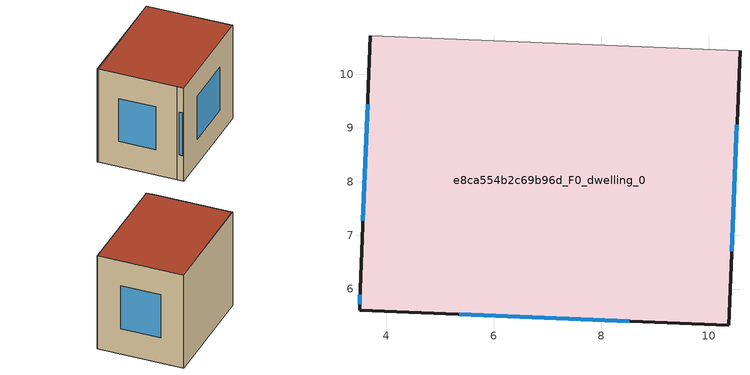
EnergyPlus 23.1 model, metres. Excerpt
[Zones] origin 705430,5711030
e8ca554b2c69b96d_F0_dwelling_0
 floor ground (EU_floor_Construction): 10.59,10.44 10.38,5.33 3.5,5.61 3.51,6 3.7,10.71 z0
 wall outside (EU_wall_Construction): 3.7,10.71 3.51,6 3.5,5.61 10.38,5.33 10.59,10.44 z0:6
 wall adiabatic (EU_wall_Construction): 10.59,10.44 3.7,10.71 z0:6
 window (EU_Window_Construction): 5.35,5.53 8.52,5.4 / 3.51,5.89 3.5,5.71 / 3.65,9.44 3.56,7.27 / 10.43,6.71 10.53,9.06 z1.62:4.38
 roof outside (EU_roof_Construction): 10.38,5.33 10.59,10.44 3.7,10.71 3.51,6 3.5,5.61 z6
shading: 10.59,10.44 3.65,10.66 z0:6
[Building]
EU S2 Campaign: North Axis=0; Terrain=City; Solar Distribution=FullExterior
[Site:Location]
London: Latitude=51.5; Longitude=-0.5; Time Zone=0; Elevation=25
[SizingPeriod:WeatherFileDays]
AnnualSizingPeriod: Begin Month=1; Begin Day of Month=1; End Month=12; End Day of Month=31; Day of Week for Start Day=Monday; Use Weather File Daylight Saving Period=No; Use Weather File Rain and Snow Indicators=No
[MATERIAL]
EU_InternalMass_Material: Roughness=MediumRough; Thickness=0.1; Conductivity=1; Density=1800; Specific Heat=900; Thermal Absorptance=0.9; Solar Absorptance=0.7; Visible Absorptance=0.7
[MATERIAL:NOMASS] Roughness=MediumRough; Thermal Absorptance=0.9; Solar Absorptance=0.7; Visible Absorptance=0.7
Name | Thermal Resistance
EU_wall_NoMass | 0.555556
EU_roof_NoMass | 0.510204
EU_floor_NoMass | 1.68919
[WINDOWMATERIAL:SIMPLEGLAZINGSYSTEM]
EU_Window_SimpleGlazing: UFactor=3.96; Solar Heat Gain Coefficient=0.85; Visible Transmittance=0.85
[CONSTRUCTION]
EU_wall_Construction: EU_wall_NoMass
EU_roof_Construction: EU_roof_NoMass
EU_floor_Construction: EU_floor_NoMass
EU_InternalMass_Construction: EU_InternalMass_Material
EU_Window_Construction: EU_Window_SimpleGlazing
[ZONE]
e8ca554b2c69b96d_F0_dwelling_0: Type=1; Multiplier=1; Ceiling Height=autocalculate; Volume=211.295; Floor Area=autocalculate; Part of Total Floor Area=Yes
[INTERNALMASS]
e8ca554b2c69b96d_F0_dwelling_0_EU_InternalMass: Construction=EU_InternalMass_Construction; Zone or ZoneList=e8ca554b2c69b96d_F0_dwelling_0; Surface Area=35.2155
[OTHEREQUIPMENT]
EU_Step8_InternalGain_e8ca554b2c69b96d_F0_dwelling_0_f000: Fuel Type=Electricity; Zone or ZoneList or Space or SpaceList=e8ca554b2c69b96d_F0_dwelling_0; Schedule=EU_Step8_GainSchedule_e8ca554b2c69b96d_F0_dwelling_0_f000; Design Level Calculation Method=Watts/Area; Power per Zone Floor Area=1; Fraction Latent=0; Fraction Radiant=0; Fraction Lost=0; Carbon Dioxide Generation Rate=0; EndUse Subcategory=EU_Step8_InternalGains
[ZONEVENTILATION:DESIGNFLOWRATE]
EU_ConstantAir_e8ca554b2c69b96d_F0_dwelling_0: Zone or ZoneList or Space or SpaceList=e8ca554b2c69b96d_F0_dwelling_0; Schedule=EU_AlwaysOn; Design Flow Rate Calculation Method=AirChanges/Hour; Air Changes per Hour=0.48; Ventilation Type=Natural; Fan Pressure Rise=0; Fan Total Efficiency=1; Constant Term Coefficient=1; Temperature Term Coefficient=0; Velocity Term Coefficient=0; Velocity Squared Term Coefficient=0; Minimum Indoor Temperature=-100; Maximum Indoor Temperature=100; Delta Temperature=-100; Minimum Outdoor Temperature=-100; Maximum Outdoor Temperature=100; Maximum Wind Speed=40
[HVACTEMPLATE:THERMOSTAT]
EU_HeatOnly_e8ca554b2c69b96d_F0_dwelling_0: Constant Heating Setpoint=20; Constant Cooling Setpoint=50
[HVACTEMPLATE:ZONE:IDEALLOADSAIRSYSTEM]
e8ca554b2c69b96d_F0_dwelling_0: Template Thermostat=EU_HeatOnly_e8ca554b2c69b96d_F0_dwelling_0; System Availability Schedule=EU_AlwaysOn; Maximum Heating Supply Air Temperature=50; Minimum Cooling Supply Air Temperature=13; Maximum Heating Supply Air Humidity Ratio=0.0156; Minimum Cooling Supply Air Humidity Ratio=0.0077; Heating Limit=NoLimit; Cooling Limit=NoLimit; Heating Availability Schedule=EU_AlwaysOn; Cooling Availability Schedule=EU_CoolingOff; Dehumidification Control Type=ConstantSensibleHeatRatio; Cooling Sensible Heat Ratio=0.7; Dehumidification Setpoint=60; Humidification Control Type=None; Humidification Setpoint=30; Outdoor Air Method=None; Outdoor Air Flow Rate per Person=0.00944; Outdoor Air Flow Rate per Zone Floor Area=0; Outdoor Air Flow Rate per Zone=0; Demand Controlled Ventilation Type=None; Outdoor Air Economizer Type=NoEconomizer; Heat Recovery Type=None; Sensible Heat Recovery Effectiveness=0.7; Latent Heat Recovery Effectiveness=0.65
[SIZING:ZONE]
e8ca554b2c69b96d_F0_dwelling_0: Zone Cooling Design Supply Air Temperature Input Method=SupplyAirTemperature; Zone Cooling Design Supply Air Temperature=13; Zone Heating Design Supply Air Temperature Input Method=SupplyAirTemperature; Zone Heating Design Supply Air Temperature=50; Zone Cooling Design Supply Air Humidity Ratio=0.008; Zone Heating Design Supply Air Humidity Ratio=0.008; Cooling Design Air Flow Method=DesignDay; Cooling Design Air Flow Rate=0; Cooling Minimum Air Flow per Zone Floor Area=0.000762; Cooling Minimum Air Flow=0; Cooling Minimum Air Flow Fraction=0.2; Heating Design Air Flow Method=DesignDay; Heating Design Air Flow Rate=0; Heating Maximum Air Flow per Zone Floor Area=0.002032; Heating Maximum Air Flow=0.141576; Heating Maximum Air Flow Fraction=0.3; Account for Dedicated Outdoor Air System=No; Dedicated Outdoor Air System Control Strategy=NeutralSupplyAir; Dedicated Outdoor Air Low Setpoint Temperature for Design=autosize; Dedicated Outdoor Air High Setpoint Temperature for Design=autosize; Zone Load Sizing Method=Sensible Load Only No Latent Load; Zone Latent Cooling Design Supply Air Humidity Ratio Input Method=HumidityRatioDifference; Zone Cooling Design Supply Air Humidity Ratio Difference=0.005; Zone Latent Heating Design Supply Air Humidity Ratio Input Method=HumidityRatioDifference; Zone Humidification Design Supply Air Humidity Ratio Difference=0.005
[SCHEDULE:CONSTANT]
Name | Hourly Value
EU_AlwaysOn | 1
EU_CoolingOff | 0
[SCHEDULE:FILE]
EU_Step8_GainSchedule_e8ca554b2c69b96d_F0_dwelling_0_f000: File=../../schedules/e8ca554b2c69b96d/e8ca554b2c69b96d_F0_dwelling_0_f000_gain.csv; Column Number=1; Rows to Skip at Top=0; Number of Hours of Data=8760; Column Separator=Comma; Interpolate to Timestep=No; Minutes per Item=60; Adjust Schedule for Daylight Savings=Yes
